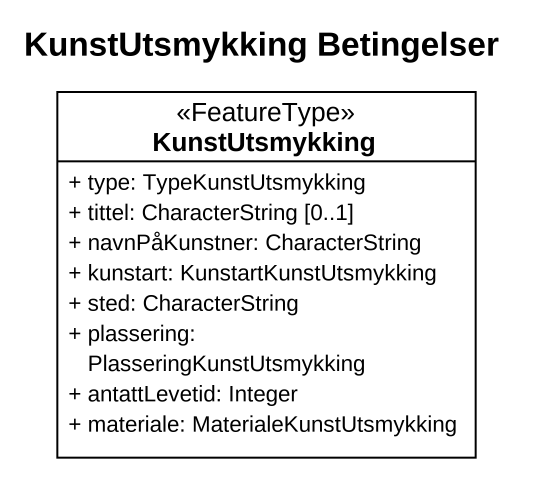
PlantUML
@startuml
title KunstUtsmykking Betingelser
hide circle
hide empty members
skinparam classAttributeIconSize 0
class KunstUtsmykking <<FeatureType>> {
  + type: TypeKunstUtsmykking
  + tittel: CharacterString [0..1]
  + navnPåKunstner: CharacterString
  + kunstart: KunstartKunstUtsmykking
  + sted: CharacterString
  + plassering: PlasseringKunstUtsmykking
  + antattLevetid: Integer
  + materiale: MaterialeKunstUtsmykking
}
@enduml
